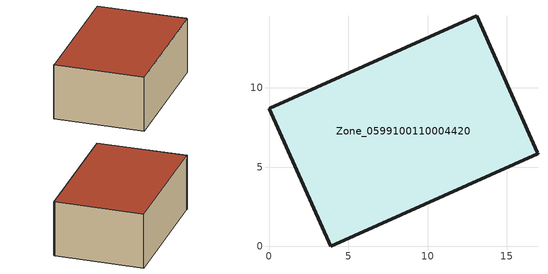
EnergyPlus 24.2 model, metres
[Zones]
Zone_0599100110004420
 floor ground (C_G): 16.94,5.85 3.88,0 0,8.68 0.06,8.71 13.09,14.55 16.9,5.93 16.96,5.9 z0
 wall outside (C_F): 3.88,0 16.94,5.85 16.96,5.9 16.9,5.93 13.09,14.55 0.06,8.71 0,8.68 3.88,0 z0:5.99
 roof outside (C_R): 0,8.68 3.88,0 16.94,5.85 16.96,5.9 16.9,5.93 13.09,14.55 0.06,8.71 z5.99
[BUILDING]
Pand.0599100110004420: North Axis=0; Terrain=City; Loads Convergence Tolerance Value=0.04; Temperature Convergence Tolerance Value=0.4; Solar Distribution=FullExterior; Maximum Number of Warmup Days=25; Minimum Number of Warmup Days=1
[Site:Location]
Rotterdam.The.Hague.AP_ZH_NLD Design_Conditions: Latitude=51.96; Longitude=4.45; Time Zone=1; Elevation=-4.5
[SITE:GROUNDTEMPERATURE:BUILDINGSURFACE]
18, 18, 18, 18, 18, 18, 18, 18, 18, 18, 18, 18
[MATERIAL] Thermal Absorptance=0.9; Solar Absorptance=0.7; Visible Absorptance=0.7
Name | Roughness | Thickness | Conductivity | Density | Specific Heat
G.D.2015-2018 | MediumSmooth | 0.15 | 0.0428571 | 540 | 1210
F.D.2015-2018 | Rough | 0.3 | 0.0666667 | 1920 | 840
R.D.2015-2018 | MediumRough | 0.2 | 0.0333333 | 1500 | 1000
[CONSTRUCTION]
C_G: G.D.2015-2018
C_F: F.D.2015-2018
C_R: R.D.2015-2018
[ZONE]
Zone_0599100110004420: Type=1; Multiplier=1; Ceiling Height=Autocalculate; Volume=Autocalculate; Floor Area=autocalculate; Part of Total Floor Area=Yes
[ZONEINFILTRATION:DESIGNFLOWRATE]
Infil_Zone_0599100110004420: Zone or ZoneList or Space or SpaceList=Zone_0599100110004420; Schedule=AlwaysOn; Design Flow Rate Calculation Method=Flow/Area; Flow Rate per Floor Area=0.0021; Constant Term Coefficient=1; Temperature Term Coefficient=0; Velocity Term Coefficient=0; Velocity Squared Term Coefficient=0
[HVACTEMPLATE:ZONE:IDEALLOADSAIRSYSTEM]
Zone_0599100110004420: Maximum Heating Supply Air Temperature=50; Minimum Cooling Supply Air Temperature=13; Maximum Heating Supply Air Humidity Ratio=0.0156; Minimum Cooling Supply Air Humidity Ratio=0.0077; Heating Limit=NoLimit; Cooling Limit=NoLimit; Dehumidification Control Type=ConstantSensibleHeatRatio; Cooling Sensible Heat Ratio=0.7; Dehumidification Setpoint=60; Humidification Control Type=None; Humidification Setpoint=30; Outdoor Air Method=None; Outdoor Air Flow Rate per Person=0.00944; Outdoor Air Flow Rate per Zone Floor Area=0; Outdoor Air Flow Rate per Zone=0; Demand Controlled Ventilation Type=None; Outdoor Air Economizer Type=NoEconomizer; Heat Recovery Type=None; Sensible Heat Recovery Effectiveness=0.7; Latent Heat Recovery Effectiveness=0.65
[ZONECONTROL:THERMOSTAT]
ThermostatControl_Zone_0599100110004420: Zone or ZoneList=Zone_0599100110004420; Control Type Schedule=DualSetpointControlType; Control 1=Thermostat_Zone_0599100110004420; Temperature Difference Between Cutout And Setpoint=0
[THERMOSTATSETPOINT:DUALSETPOINT]
Thermostat_Zone_0599100110004420: Heating Setpoint Temperature Schedule=HeatingSetpoint_Zone_0599100110004420; Cooling Setpoint Temperature Schedule=CoolingSetpoint_Zone_0599100110004420
[SCHEDULE:COMPACT]
HeatingSetpoint_Zone_0599100110004420: Through: 12/31, For: AllDays, Until: 24:00, 21
CoolingSetpoint_Zone_0599100110004420: Through: 12/31, For: AllDays, Until: 24:00, 24
DualSetpointControlType: Through: 12/31, For: AllDays, Until: 24:00, 4
AlwaysOn: Through: 12/31, For: AllDays, Until: 24:00, 1
